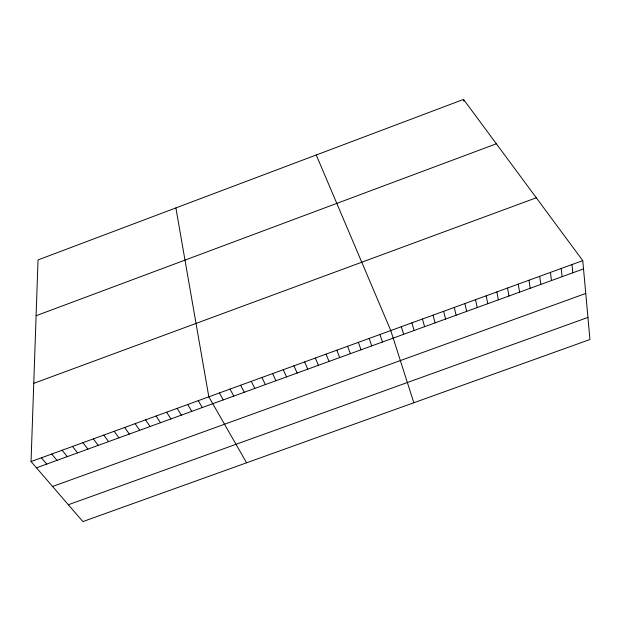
<?xml version="1.0" encoding="UTF-8"?>
<svg xmlns="http://www.w3.org/2000/svg" width="621" height="621" viewBox="0 0 621 621"><rect width="100%" height="100%" fill="white"/><g stroke="black" fill="none" stroke-linecap="round" stroke-linejoin="round"><path stroke-width="0.93" d="M31.05 461.566L38.036 259.92L463.545 99.422L582.77 260.634L589.95 339.516L82.88 521.578L31.05 461.566L582.77 260.634M36.103 315.732L496.358 143.785M33.759 383.336L536.296 197.788M36.46 467.83L583.523 268.893M52.575 486.491L585.758 293.454M68.333 504.741L587.94 317.424M41.397 457.801L46.722 464.104M51.753 454.029L57 460.371M62.123 450.248L67.285 456.629M72.51 446.468L77.586 452.88M82.911 442.68L87.903 449.13M93.329 438.884L98.227 445.373M103.754 435.088L108.574 441.609M114.194 431.285L118.929 437.844M124.658 427.473L129.3 434.071M135.13 423.662L139.686 430.299M145.609 419.843L150.088 426.518M156.112 416.023L160.497 422.73M166.622 412.189L170.922 418.934M177.156 408.354L181.363 415.138M187.697 404.519L191.819 411.343M198.254 400.669L202.291 407.531M246.591 462.8L208.827 396.819L175.89 207.919M219.415 392.969L223.273 399.901M230.011 389.103L233.783 396.082M240.63 385.237L244.309 392.255M251.257 381.372L254.851 388.42M261.899 377.49L265.408 384.578M272.557 373.609L275.972 380.735M283.23 369.728L286.56 376.885M293.919 365.831L297.156 373.035M304.624 361.934L307.768 369.177M316.244 154.978L390.78 330.558L413.834 402.75M315.344 358.03L318.394 365.311M326.072 354.125L329.037 361.438M336.823 350.205L339.695 357.564M347.581 346.293L350.36 353.683M358.356 342.365L361.049 349.802M369.153 338.437L371.746 345.913M379.959 334.502L382.458 342.016M401.321 326.716L403.642 334.308M411.878 322.873L414.114 330.504M422.451 319.023L424.593 326.693M433.039 315.165L435.088 322.873M443.642 311.307L445.599 319.054M454.262 307.442L456.125 315.227M464.888 303.568L466.666 311.393M475.531 299.695L477.215 307.558M486.189 295.813L487.78 303.716M496.862 291.924L498.36 299.865M463.545 99.422L463.895 101.293M507.551 288.028L508.956 296.015M518.256 284.131L519.567 292.157M528.968 280.234L530.194 288.291M539.703 276.322L540.829 284.426M550.447 272.409L551.479 280.552M561.205 268.489L562.145 276.671M571.98 264.569L572.826 272.79"/></g></svg>
